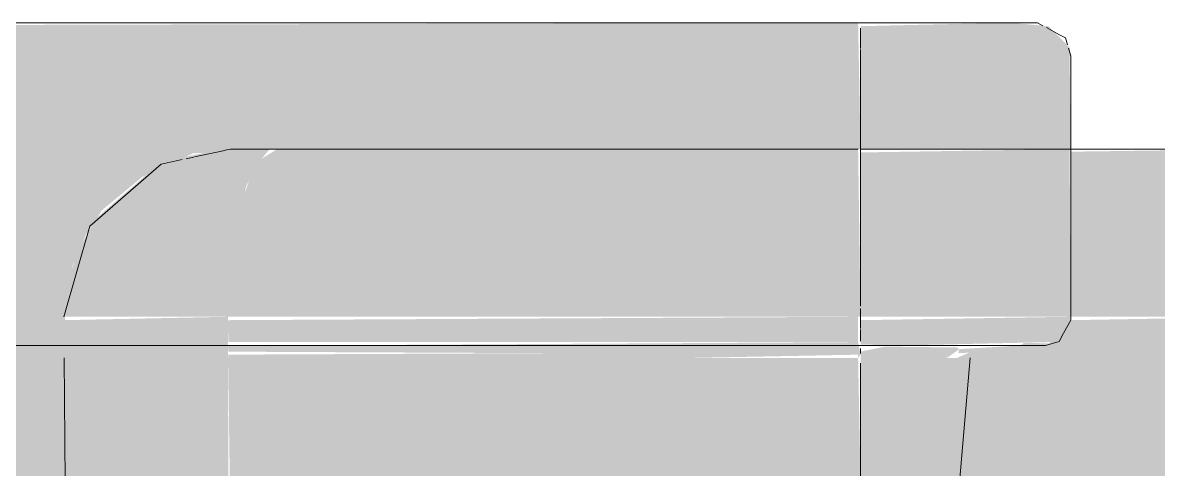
# Model space of a CAD drawing. Header units: metres. Extents: x 147 to 427, y -16 to 162.
# Drawn here: x 392.1614 to 392.332, y 0.7329 to 0.8 of the extents above; entities that cross this region are included whole.
import ezdxf

# ---------------------------------------------------------------- set-up
doc = ezdxf.new("R2010")
doc.units = ezdxf.units.M
doc.layers.add('P-SANR-FIXT', color=7, linetype='Continuous', lineweight=5)

# ---------------------------------------------------------------- blocks, each defined once
blk = doc.blocks.new('USO_ESG_Cuba lavatório retângular - Uso geral-3647402-HH')
at = {"layer": 'P-SANR-FIXT'}
for p, q in [((-160.8987019532148, 0.7999999999999989), (-161.1738097869098, 0.7999999999999989)), ((-160.8717565824498, 0.7999999999999989), (-160.8709320075369, 0.7995495326719699)), ((-160.8667565824499, 0.7552861940865756), (-160.8667565824499, 0.7949999999999958)), ((-161.1738097869098, 0.7514807692307676), (-160.8987019532148, 0.7514807692307676)), ((-160.8983417684094, 0.7510282562024114), (-160.8983417684094, 0.7502659213179325)), ((-160.8983417684094, 0.7510282562024073), (-160.8983417684094, 0.7502659213179284)), ((-160.8705620073056, 0.7514807692307676), (-160.8743320451964, 0.7514807692307676)), ((-160.8880012907644, 0.6793101227760967), (-160.8818511558102, 0.7496064869715241))]:
    blk.add_line(p, q, dxfattribs=at)
at = {"layer": 'P-SANR-FIXT', "color": 253, "true_color": 0x9e9e9e}
for p, q in [((-161.1109667684093, 0.7999999999999993), (-160.8987019532148, 0.7999999999999993)), ((-160.8987019532148, 0.7999999999999993), (-161.1109667684093, 0.7999999999999993)), ((-160.8983417684094, 0.7991770770230797), (-160.8983417684094, 0.7961305456459212)), ((-160.8983417684094, 0.7991770770230784), (-160.8983417684094, 0.7961305456459152)), ((-160.8704067830768, 0.7992626012416922), (-160.868452312104, 0.7981948688829359)), ((-160.8983417684094, 0.7959820230933937), (-160.8983417684094, 0.757413720378402)), ((-160.8983417684094, 0.7959820230933877), (-160.8983417684094, 0.7574137203783503)), ((-160.8671075666432, 0.7961962325557954), (-160.8667565824499, 0.7949999999999958)), ((-160.8983417684094, 0.7570376583726087), (-160.8983417684094, 0.7540266547138155)), ((-160.8983417684094, 0.7570376583726036), (-160.8983417684094, 0.7540266547138108)), ((-160.8667565824499, 0.7552861940865756), (-160.8678204421373, 0.7533388119909721)), ((-160.8983417684094, 0.7538954407197048), (-160.8983417684094, 0.7521227697545873)), ((-160.8983417684094, 0.7538954407197002), (-160.8983417684094, 0.7521227697545831)), ((-160.8983417684094, 0.7488359008603914), (-160.8983417684094, 0.6836662349315034))]:
    blk.add_line(p, q, dxfattribs=at)
at = {"layer": 'P-SANR-FIXT', "flags": 128}
for points in [[(-160.8717565824498, 0.7999999999999989), (-160.8757852213338, 0.7999999999999989), (-160.8866664834721, 0.7999999999999989), (-160.8987019532148, 0.7999999999999989)], [(-160.875366577618, 0.7999999999999989), (-160.8745938534611, 0.7999999999999989), (-160.8717565824498, 0.7999999999999989)], [(-160.868452312104, 0.7981948688829359), (-160.8675492275258, 0.7977015115293383), (-160.8672508419101, 0.7966845466789388)], [(-160.8678204421373, 0.7533388119909721), (-160.8685059274813, 0.7520840394855476), (-160.8705620073056, 0.7514807692307676)], [(-160.8987019532148, 0.7514807692307676), (-160.8841859817111, 0.7514807692307676), (-160.8738308873677, 0.7514807692307676), (-160.8705620073056, 0.7514807692307676)]]:
    blk.add_lwpolyline(points, dxfattribs=at)
at = {"layer": 'P-SANR-FIXT', "color": 253, "true_color": 0x9e9e9e, "flags": 128}
for points in [[(-160.8983417684094, 0.7999999999999989), (-160.8845288658462, 0.7999999999999989), (-160.875366577618, 0.7999999999999989)], [(-160.8745950428555, 0.7514807692307676), (-160.8855381148915, 0.7514807692307676), (-160.8983417684094, 0.7514807692307676)]]:
    blk.add_lwpolyline(points, dxfattribs=at)
blk = doc.blocks.new('USO_ESG_Cuba lavatório retângular - Uso geral-V213-HH')
at = {"layer": 'P-SANR-FIXT', "true_color": 0xf3f3f3, "transparency": 33554598}
for points in [[(-161.0348175312088, 0.6837167000453134), (-161.0344984638982, 0.6837922857374399), (-161.0333761993711, 0.6843274050614618), (-161.0344984638982, 0.6857753322980553), (-161.0344984638982, 0.6863124999999956), (-161.0175029939457, 0.6864622960786723), (-161.0178943238529, 0.7570376583726086), (-161.0166799730327, 0.7636011803231251), (-161.0147089845098, 0.7681705580482127), (-161.0123233765758, 0.7717956029569445), (-161.0062867142491, 0.7767981078265486), (-160.9986167013675, 0.7803667379412098), (-160.9859864814018, 0.7809999999999903), (-160.8983417684094, 0.7809999999999903), (-160.8987019532148, 0.8000000000000033), (-161.1109667684093, 0.7994442285335043), (-161.1109667684093, 0.6852592256033702), (-161.0349880093501, 0.6837201533548921)], [(-160.8920874587245, 0.7949999999999958), (-160.8667565824499, 0.7949999999999958), (-160.8669269533184, 0.7962940952255098), (-160.8701201156223, 0.7994781559787997), (-160.8758616519414, 0.7999999999999989), (-160.8983417684094, 0.7994756679826944), (-160.8983417684094, 0.7949999999999958), (-160.8928398453622, 0.7949999999999958)], [(-160.8916038517176, 0.7809999999999903), (-160.8667565824499, 0.7809999999999903), (-160.8669269533184, 0.7949999999999958), (-160.8983417684094, 0.7949999999999958), (-160.8983417684094, 0.7809999999999903), (-160.8920874587245, 0.7809999999999903)]]:
    blk.add_hatch(color=7, dxfattribs=at).paths.add_polyline_path(points)
at = {"layer": 'P-SANR-FIXT', "color": 254, "true_color": 0xd5d5d5}
for p, q in [((-160.8987019532148, 0.7999999999999989), (-161.1109667684093, 0.7999999999999989)), ((-160.8704067830767, 0.7992626012416922), (-160.868452312104, 0.7981948688829359)), ((-160.8671075666432, 0.7961962325557954), (-160.8667565824498, 0.7949999999999958)), ((-160.8667565824498, 0.7552861940865756), (-160.8678204421373, 0.7533388119909721))]:
    blk.add_line(p, q, dxfattribs=at)
at = {"layer": 'P-SANR-FIXT', "color": 254, "true_color": 0xe8e8e8}
for p, q in [((-161.1109667684093, 0.7999999999999993), (-160.8987019532148, 0.7999999999999993)), ((-160.8987019532148, 0.7999999999999993), (-161.1109667684093, 0.7999999999999993)), ((-160.8983417684094, 0.7991770770230784), (-160.8983417684094, 0.7961305456459152)), ((-160.8983417684094, 0.7991770770230797), (-160.8983417684094, 0.7961305456459212)), ((-160.8983417684094, 0.7959820230933877), (-160.8983417684094, 0.7574137203783503)), ((-160.8983417684094, 0.7959820230933937), (-160.8983417684094, 0.757413720378402)), ((-160.8983417684094, 0.7570376583726036), (-160.8983417684094, 0.7540266547138108)), ((-160.8983417684094, 0.7570376583726087), (-160.8983417684094, 0.7540266547138155)), ((-160.8983417684094, 0.7538954407197002), (-160.8983417684094, 0.7521227697545831)), ((-160.8983417684094, 0.7538954407197048), (-160.8983417684094, 0.7521227697545873)), ((-161.1109667684093, 0.7514807692307676), (-160.8987019532148, 0.7514807692307676)), ((-160.8983417684094, 0.7488359008603914), (-160.8983417684094, 0.685259225603375)), ((-160.8983417684094, 0.7488359008603876), (-160.8983417684094, 0.6852592256033743))]:
    blk.add_line(p, q, dxfattribs=at)
at = {"layer": 'P-SANR-FIXT'}
for p, q in [((-160.8717565824498, 0.7999999999999989), (-160.875366577618, 0.7999999999999989)), ((-160.8717565824498, 0.7999999999999989), (-160.8709320075369, 0.7995495326719699)), ((-160.8705620073056, 0.7514807692307676), (-160.8743320451964, 0.7514807692307676)), ((-160.8738308873677, 0.7514807692307676), (-160.8705620073056, 0.7514807692307676))]:
    blk.add_line(p, q, dxfattribs=at)
at = {"layer": 'P-SANR-FIXT', "color": 253, "true_color": 0x9e9e9e}
for p, q in [((-160.8667565824498, 0.7552861940865756), (-160.8667565824498, 0.7949999999999958)), ((-160.8983417684094, 0.7514807692307676), (-160.8846319802602, 0.7514807692307676)), ((-160.8983417684094, 0.7510282562024114), (-160.8983417684094, 0.7502659213179325)), ((-160.8983417684094, 0.7510282562024073), (-160.8983417684094, 0.7502659213179284)), ((-160.884185981711, 0.7514807692307676), (-160.8743320451964, 0.7514807692307676)), ((-160.8880012907644, 0.6793101227760967), (-160.8818511558102, 0.7496064869715241))]:
    blk.add_line(p, q, dxfattribs=at)
at = {"layer": 'P-SANR-FIXT', "color": 253, "true_color": 0x9e9e9e, "flags": 128}
blk.add_lwpolyline([(-160.8757852213338, 0.7999999999999989), (-160.8866664834721, 0.7999999999999989), (-160.8983417684094, 0.7999999999999989)], dxfattribs=at)
at = {"layer": 'P-SANR-FIXT', "color": 254, "true_color": 0xd5d5d5, "flags": 128}
for points in [[(-160.8983417684094, 0.7999999999999989), (-160.8845288658462, 0.7999999999999989), (-160.875366577618, 0.7999999999999989)], [(-160.8745950428555, 0.7514807692307676), (-160.8855381148915, 0.7514807692307676), (-160.8983417684094, 0.7514807692307676)]]:
    blk.add_lwpolyline(points, dxfattribs=at)
at = {"layer": 'P-SANR-FIXT', "flags": 128}
for points in [[(-160.875366577618, 0.7999999999999989), (-160.8745938534611, 0.7999999999999989), (-160.8717565824498, 0.7999999999999989)], [(-160.868452312104, 0.7981948688829359), (-160.8675492275258, 0.7977015115293383), (-160.8672508419101, 0.7966845466789388)], [(-160.8678204421373, 0.7533388119909721), (-160.8685059274813, 0.7520840394855476), (-160.8705620073056, 0.7514807692307676)]]:
    blk.add_lwpolyline(points, dxfattribs=at)
blk = doc.blocks.new('UT_Bacia com caixa acoplada - UT_Bacia com caixa acoplada-V218-HH')
at = {"layer": 'P-SANR-FIXT', "true_color": 0xf4f2f0, "transparency": 33554598}
for points in [[(-161.0180246291447, 0.7557973039599417), (-160.9933902602722, 0.7557973039599417), (-160.9926757676755, 0.7667164659996093), (-160.990622900572, 0.7754915061836608), (-160.9883023027496, 0.7795827020308588), (-160.9876423911211, 0.7803667379412109), (-160.9871093836517, 0.7809999999999914), (-160.9962523857329, 0.7805947603695016), (-161.0010184325167, 0.7795827020308588), (-161.0053643416372, 0.7773755121571243), (-161.0132057446932, 0.7705908630082247), (-161.0160000507951, 0.7655847307471229), (-161.0175190700132, 0.7606096372972739), (-161.017894323853, 0.7570376583726096)], [(-160.9933902602722, 0.7557973039599417), (-160.8983417684094, 0.7557973039599417), (-160.8987019532148, 0.7809999999999914), (-160.9859864814018, 0.7809999999999914), (-160.9883345380632, 0.779544403503696), (-160.9898994543786, 0.7770362701357845), (-160.9912175488521, 0.7734673047431486), (-160.9926757676755, 0.7667164659996093), (-160.9933516689411, 0.7570376583726096)], [(-160.8667793922701, 0.7557973039599417), (-160.8667565824499, 0.7557973039599417), (-160.8669269533184, 0.7809999999999914), (-160.8983417684094, 0.7804963462890141), (-160.8983417684094, 0.7557973039599417), (-160.8685289308671, 0.7557973039599417)], [(-160.9933307143944, 0.7309999999999941), (-160.9933902602722, 0.7557973039599417), (-161.0180204850106, 0.7552861940865767), (-161.0178235699235, 0.7309999999999941), (-160.9933427209169, 0.7309999999999941)], [(-160.8987019532148, 0.7496064869715251), (-160.8983417684094, 0.7501494260451618), (-160.8987019532148, 0.7519905994892556), (-160.9933797450129, 0.7514183260929912), (-160.9933307143944, 0.7505558060471316), (-160.8987019532148, 0.7501016476639362)], [(-160.9242587619979, 0.7496064869715251), (-160.8987019532148, 0.7501016476639362), (-160.8987019532148, 0.7505558060471316), (-160.993376583267, 0.7501016476639362), (-160.9933307143944, 0.7496064869715251), (-160.9242677684058, 0.7496064869715251)], [(-160.8965115800748, 0.7309999999999941), (-160.8834790124883, 0.7309999999999941), (-160.8818511558103, 0.7496064869715251), (-160.8983417684094, 0.7496064869715251), (-160.8983417684094, 0.7309999999999941), (-160.8968103254694, 0.7309999999999941)]]:
    blk.add_hatch(color=7, dxfattribs=at).paths.add_polyline_path(points)
h = blk.add_hatch(color=7, dxfattribs=at)
h.paths.add_polyline_path([(-160.6427065373726, 0.7557973039599417), (-160.6426589980173, 0.7557973039599417), (-160.643373490614, 0.7667164659996136), (-160.6454263577176, 0.7754915061836608), (-160.6477469555451, 0.7795827020370875), (-160.6484068671684, 0.7803667379412152), (-160.6515479798489, 0.7809999999999914), (-160.7978235699235, 0.7804918169957286), (-160.7978235699235, 0.7557973039599417), (-160.6427185438951, 0.7557973039599417)])
h.paths.add_polyline_path([(-160.8667565824499, 0.7557973039599417), (-160.8378235699234, 0.7557973039599417), (-160.8378235699234, 0.7809999999999914), (-160.8667565824499, 0.7806124414707037), (-160.8667565824499, 0.7580138468725891)])
h = blk.add_hatch(color=7, dxfattribs=at)
h.paths.add_polyline_path([(-160.9830246291448, 0.7309999999999941), (-160.8983417684094, 0.7309999999999941), (-160.8987019532148, 0.7496064869715251), (-160.9933753942354, 0.7496064869715251), (-160.9930998557646, 0.7309999999999941), (-160.9836774702711, 0.7309999999999941)])
h.paths.add_polyline_path([(-160.9055628620797, 0.7519905994892556), (-160.8987019532148, 0.7519905994892556), (-160.8987019532148, 0.7557973039599417), (-160.9933890329417, 0.7552861940865767), (-160.9933307143944, 0.7519905994892556), (-160.923950881078, 0.7519905994892556)])
h = blk.add_hatch(color=7, dxfattribs=at)
h.paths.add_polyline_path([(-160.8895683664987, 0.7496064869715251), (-160.8867866401017, 0.7496064869715251), (-160.885424498792, 0.7505240474446208), (-160.8853239397759, 0.7496359499175785), (-160.8834868745645, 0.7509413382914246), (-160.8838654523732, 0.7511814829707574), (-160.8947152835399, 0.7513131028645814), (-160.8983417684094, 0.7505558060471359), (-160.8983417684094, 0.7496064869715251), (-160.8897654683799, 0.7496064869715251)])
h.paths.add_polyline_path([(-160.8836496353928, 0.7496064869715251), (-160.8818511558103, 0.7496064869715251), (-160.8820256571185, 0.7504010716803522), (-160.8838654523732, 0.7496064869715251)])
h.paths.add_polyline_path([(-160.8925803807016, 0.7514807692307687), (-160.8693330564406, 0.752003787869043), (-160.8668862491575, 0.7543012776591828), (-160.8668862491575, 0.7557973039599417), (-160.8983417684094, 0.7552861940865767), (-160.8983417684094, 0.7516278871579521), (-160.8926232391549, 0.7514807692307687)])
h = blk.add_hatch(color=7, dxfattribs=at)
h.paths.add_polyline_path([(-160.8853948613024, 0.7496064869715251), (-160.8854261607784, 0.7505229278979706), (-160.8867866401017, 0.7496064869715251), (-160.8854244987836, 0.7496064869715251)])
h.paths.add_polyline_path([(-160.8536103783968, 0.7309999999999941), (-160.8378235699234, 0.7309999999999941), (-160.8378235699234, 0.7557973039599417), (-160.8667565824499, 0.7552861940865767), (-160.8671580474209, 0.7540212536140047), (-160.8700232070503, 0.7518249966979008), (-160.8732250149936, 0.7518386329757587), (-160.8738202521036, 0.7518386329757587), (-160.8743320451964, 0.7514807692307687), (-160.8834868745645, 0.7509413382914246), (-160.8836496353928, 0.7503315065716994), (-160.8820256571185, 0.7504010716803522), (-160.8818511558103, 0.7496064869715251), (-160.8834790124883, 0.7309999999999941), (-160.8650358840795, 0.7309999999999941)])
h.paths.add_polyline_path([(-160.7824509631309, 0.7309999999999941), (-160.6427185438951, 0.7309999999999941), (-160.6429494025195, 0.7557973039599417), (-160.7978235699235, 0.7557973039599417), (-160.7978235699235, 0.7309999999999941), (-160.7826020595366, 0.7309999999999941)])
at = {"layer": 'P-SANR-FIXT', "color": 7, "true_color": 0xf2f0ef}
for p, q in [((-160.9996557610051, 0.7795561125404252), (-160.9985145446824, 0.7798046360489675)), ((-160.9984176110131, 0.7798257453646146), (-160.9938707597919, 0.7808159164617425)), ((-160.9920505429524, 0.7809999999999914), (-160.9910756350329, 0.7809999999999914)), ((-160.9885310582174, 0.7809999999999914), (-160.9830246278716, 0.7809999999999914))]:
    blk.add_line(p, q, dxfattribs=at)
at = {"layer": 'P-SANR-FIXT', "color": 7, "true_color": 0xefefef}
for p, q in [((-160.9938004063664, 0.7808312373783699), (-160.9930254508719, 0.7809999999999914)), ((-160.9930254508719, 0.7809999999999914), (-160.9923747016009, 0.7809999999999914)), ((-160.9923809694643, 0.7809999999999914), (-160.9930254508719, 0.7809999999999914)), ((-160.9859864800688, 0.7809999999999914), (-160.9923747016009, 0.7809999999999914)), ((-161.017974431826, 0.7496064869715251), (-161.0178235684214, 0.7309999999999941))]:
    blk.add_line(p, q, dxfattribs=at)
at = {"layer": 'P-SANR-FIXT', "color": 254, "true_color": 0xd5d5d5}
for p, q in [((-160.8944933825788, 0.7809999999999914), (-160.8983417684094, 0.7809999999999914)), ((-160.8667565824499, 0.7809999999999914), (-160.8944192151688, 0.7809999999999914))]:
    blk.add_line(p, q, dxfattribs=at)
at = {"layer": 'P-SANR-FIXT', "color": 7, "true_color": 0xefefef, "flags": 128}
for points in [[(-160.9910756350329, 0.7809999999999914), (-160.9891691907177, 0.7809999999999914), (-160.9885310582174, 0.7809999999999914)], [(-160.8987019532148, 0.7809999999999914), (-160.9208145281433, 0.7809999999999914), (-160.9859864800688, 0.7809999999999914)], [(-161.0180246276383, 0.7557973039599417), (-161.0141144083177, 0.7694259379058903), (-161.0034209849287, 0.7787361569883275), (-161.0002651764182, 0.7794233997027218)]]:
    blk.add_lwpolyline(points, dxfattribs=at)
at = {"layer": 'P-SANR-FIXT', "flags": 128}
blk.add_lwpolyline([(-160.6500627755548, 0.7809999999999914), (-160.7165250953939, 0.7809999999999914), (-160.7844650711577, 0.7809999999999914), (-160.8528936154438, 0.7809999999999914), (-160.8667565824499, 0.7809999999999914)], dxfattribs=at)

msp = doc.modelspace()

# ---------------------------------------------------------------- block references
at = {"layer": 'P-SANR-FIXT', "color": 253, "true_color": 0x9e9e9e}
msp.add_blockref('USO_ESG_Cuba lavatório retângular - Uso geral-3647402-HH', (553.1855999074785, 0), dxfattribs=at)
at = {"layer": 'P-SANR-FIXT', "color": 254, "true_color": 0xe8e8e8}
msp.add_blockref('USO_ESG_Cuba lavatório retângular - Uso geral-V213-HH', (553.1855999074785, 0), dxfattribs=at)
at = {"layer": 'P-SANR-FIXT'}
msp.add_blockref('UT_Bacia com caixa acoplada - UT_Bacia com caixa acoplada-V218-HH', (553.1855999074785, 0), dxfattribs=at)

doc.saveas('drawing.dxf')
